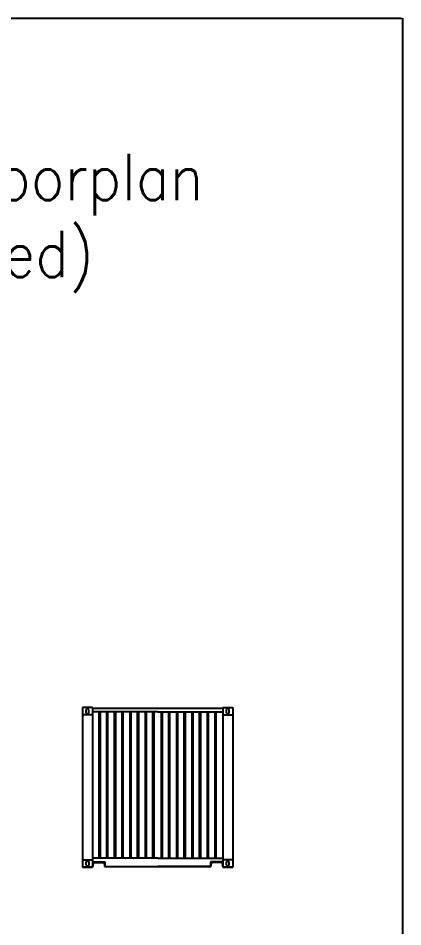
# Model space of a CAD drawing. Header units: millimetres. Extents: x -114891 to -23200, y -66971 to -39451.
# Drawn here: x -29446 to -23200, y -54205 to -39451 of the extents above; entities that cross this region are included whole.
import ezdxf

# ---------------------------------------------------------------- set-up
doc = ezdxf.new("R2010")
doc.units = ezdxf.units.MM
doc.header["$LTSCALE"] = 0.05
for name, color, linetype in [('1', 7, 'Continuous'), ('3', 7, 'Continuous'), ('Yellow', 40, 'Continuous')]:
    doc.layers.add(name, color=color, linetype=linetype)
doc.styles.get("Standard").update_dxf_attribs({"font": 'simplex8.shx'})

msp = doc.modelspace()

# ---------------------------------------------------------------- linework, layer by layer
at = {"layer": '1'}
for p, q in [((-28398.985, -50646.535), (-28398.985, -53237.535)), ((-28398.985, -50646.535), (-28398.985, -53237.535)), ((-28237.985, -50646.535), (-28398.985, -50646.535)), ((-28342.407, -50736.777), (-28342.407, -50674.53)), ((-28295.562, -50736.777), (-28295.562, -50674.53)), ((-28237.985, -50646.535), (-28237.985, -53237.535)), ((-28237.985, -50655.535), (-26121.985, -50655.535)), ((-27179.985, -50715.535), (-28237.985, -50715.535)), ((-27179.985, -50715.535), (-26121.985, -50715.535)), ((-26121.985, -50646.535), (-26121.985, -53237.535)), ((-26121.985, -50646.535), (-25960.985, -50646.535)), ((-26064.407, -50736.777), (-26064.407, -50674.53)), ((-26017.562, -50736.777), (-26017.562, -50674.53)), ((-25960.985, -50646.535), (-25960.985, -53237.535)), ((-25960.985, -50646.535), (-25960.985, -53237.535)), ((-28237.985, -50764.535), (-28398.985, -50764.535)), ((-26121.985, -50764.535), (-25960.985, -50764.535)), ((-27179.985, -53087.535), (-28237.985, -53087.535)), ((-27179.985, -53087.535), (-26121.985, -53087.535)), ((-28398.985, -53119.535), (-28237.985, -53119.535)), ((-28237.985, -53237.535), (-28398.985, -53237.535)), ((-28398.985, -53237.535), (-28237.985, -53237.535)), ((-28341.907, -53203.661), (-28341.907, -53151.414)), ((-28295.062, -53203.661), (-28295.062, -53151.414)), ((-28237.985, -53151.035), (-28037.985, -53151.035)), ((-28232.175, -53226.035), (-28237.985, -53226.035)), ((-28229.367, -53160.035), (-28232.175, -53226.035)), ((-28229.367, -53160.035), (-28046.602, -53160.035)), ((-28046.602, -53160.035), (-28043.794, -53226.035)), ((-28043.794, -53226.035), (-27179.985, -53226.035)), ((-28037.985, -53151.035), (-28037.985, -53226.035)), ((-27179.985, -53226.035), (-26316.175, -53226.035)), ((-26316.175, -53226.035), (-27179.985, -53226.035)), ((-26321.985, -53151.035), (-26321.985, -53226.035)), ((-26121.985, -53151.035), (-26321.985, -53151.035)), ((-26313.367, -53160.035), (-26316.175, -53226.035)), ((-26130.602, -53160.035), (-26313.367, -53160.035)), ((-26130.602, -53160.035), (-26127.794, -53226.035)), ((-26127.794, -53226.035), (-26121.985, -53226.035)), ((-25960.985, -53119.535), (-26121.985, -53119.535)), ((-26121.985, -53237.535), (-25960.985, -53237.535)), ((-25960.985, -53237.535), (-26121.985, -53237.535)), ((-26065.33, -53203.659), (-26065.33, -53151.412)), ((-26018.485, -53203.659), (-26018.485, -53151.412))]:
    msp.add_line(p, q, dxfattribs=at)
for centre, start, end in [((-28318.985, -50700.654), 48.1204528, 131.8795472), ((-28318.985, -50710.654), 228.1204528, 311.8795472), ((-26040.985, -50700.654), 48.1204528, 131.8795472), ((-26040.985, -50710.654), 228.1204528, 311.8795472), ((-28318.485, -53177.538), 48.1204528, 131.8795472), ((-28318.485, -53177.538), 228.1204528, 311.8795472), ((-26041.907, -53177.535), 48.1204528, 131.8795472), ((-26041.907, -53177.535), 228.1204528, 311.8795472)]:
    msp.add_arc(centre, 35.086, start, end, dxfattribs=at)
at = {"layer": '3', "color": 251}
for p, q in [((-28128.985, -53087.535), (-28128.985, -50715.535)), ((-28110.985, -53087.535), (-28110.985, -50715.535)), ((-28006.985, -53087.535), (-28006.985, -50715.535)), ((-27988.985, -53087.535), (-27988.985, -50715.535)), ((-27988.985, -53087.535), (-27988.985, -50715.535)), ((-27878.985, -53087.535), (-27878.985, -50715.535)), ((-27860.985, -53087.535), (-27860.985, -50715.535)), ((-27756.985, -53087.535), (-27756.985, -50715.535)), ((-27738.985, -53087.535), (-27738.985, -50715.535)), ((-27738.985, -53087.535), (-27738.985, -50715.535)), ((-27628.985, -53087.535), (-27628.985, -50715.535)), ((-27610.985, -53087.535), (-27610.985, -50715.535)), ((-27506.985, -53087.535), (-27506.985, -50715.535)), ((-27488.985, -53087.535), (-27488.985, -50715.535)), ((-27488.985, -53087.535), (-27488.985, -50715.535)), ((-27378.985, -53087.535), (-27378.985, -50715.535)), ((-27360.985, -53087.535), (-27360.985, -50715.535)), ((-27256.985, -53087.535), (-27256.985, -50715.535)), ((-27238.985, -53087.535), (-27238.985, -50715.535)), ((-27238.985, -53087.535), (-27238.985, -50715.535)), ((-27120.985, -53087.535), (-27120.985, -50715.535)), ((-27120.985, -53087.535), (-27120.985, -50715.535)), ((-27102.985, -53087.535), (-27102.985, -50715.535)), ((-26998.985, -53087.535), (-26998.985, -50715.535)), ((-26980.985, -53087.535), (-26980.985, -50715.535)), ((-26870.985, -53087.535), (-26870.985, -50715.535)), ((-26870.985, -53087.535), (-26870.985, -50715.535)), ((-26852.985, -53087.535), (-26852.985, -50715.535)), ((-26748.985, -53087.535), (-26748.985, -50715.535)), ((-26730.985, -53087.535), (-26730.985, -50715.535)), ((-26620.985, -53087.535), (-26620.985, -50715.535)), ((-26620.985, -53087.535), (-26620.985, -50715.535)), ((-26602.985, -53087.535), (-26602.985, -50715.535)), ((-26498.985, -53087.535), (-26498.985, -50715.535)), ((-26480.985, -53087.535), (-26480.985, -50715.535)), ((-26370.985, -53087.535), (-26370.985, -50715.535)), ((-26370.985, -53087.535), (-26370.985, -50715.535)), ((-26352.985, -53087.535), (-26352.985, -50715.535)), ((-26248.985, -53087.535), (-26248.985, -50715.535)), ((-26230.985, -53087.535), (-26230.985, -50715.535))]:
    msp.add_line(p, q, dxfattribs=at)
at = {"layer": 'Yellow'}
for p, q in [((-97968.732, -39451.308), (-23222.349, -39451.308)), ((-23199.818, -66971.254), (-23199.818, -39451.308))]:
    msp.add_line(p, q, dxfattribs=at)

# ---------------------------------------------------------------- texts
at = {"layer": 'Yellow', "insert": (-50058.07, -40405.932), "char_height": 750, "width": 33246.36751, "attachment_point": 1}
msp.add_mtext('\\pxqc;{\\W0.9;4.\\PIntegrated IoT Smart Floorplan\\Pwith Elevation (Scaled)}', dxfattribs=at)

doc.saveas('drawing.dxf')
